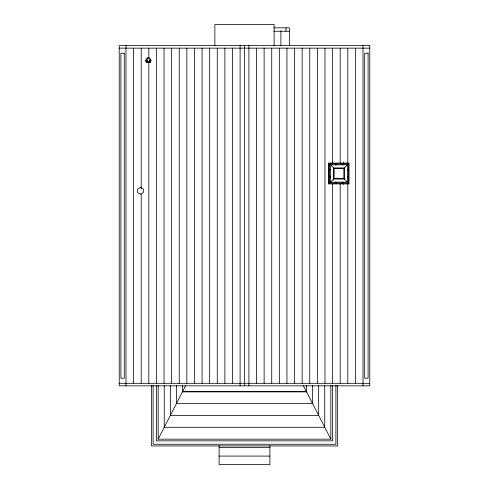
<?xml version="1.0" encoding="UTF-8"?>
<svg xmlns="http://www.w3.org/2000/svg" width="489" height="489" viewBox="0 0 489 489"><rect width="100%" height="100%" fill="white"/><g stroke="black" fill="none" stroke-linecap="round" stroke-linejoin="round"><path stroke-width="0.73" d="M306.487 385.576L306.487 391.854L182.513 391.854L185.557 385.827M330.827 385.46L330.827 439.159L158.173 439.159L182.813 391.09M149.371 61.498L150.215 60.031L149.371 58.564L147.678 58.564L146.834 60.031L147.678 61.498M330.503 182.11L329.58 183.051L348.376 183.051L348.376 163.925L329.58 163.925L329.58 183.051L333.59 179.041L333.59 167.935L329.58 163.925L330.503 164.866L330.503 182.128L347.447 182.128L347.447 164.854L348.376 163.925L344.366 167.935L344.366 179.041L348.376 183.051L347.447 182.11M273.828 27.836L289.354 27.836L289.354 45.355M273.828 31.223L289.354 31.223M119.224 48.148L369.776 48.148M145.502 60.844L147.678 60.844M149.127 60.844L151.309 60.844M145.624 61.48L150.704 61.48M146.242 62.115L150.606 62.115M328.706 163.082L349.024 163.082L349.024 183.901L328.706 183.901L328.706 163.082L328.736 183.901M330.503 164.854L347.447 164.854M333.59 167.935L344.366 167.935M347.447 169.555L348.376 169.555M329.58 169.891L330.503 169.891M347.447 170.184L348.376 170.184M329.58 170.52L330.503 170.52M347.447 176.462L348.376 176.462M329.58 176.798L330.503 176.798M347.447 177.085L348.376 177.085M329.58 177.421L330.503 177.421M333.59 179.041L344.366 179.041M119.224 383.303L369.776 383.303M182.513 391.671L306.487 391.671M219.109 447.624L269.891 447.624M219.109 456.084L269.891 456.084M146.547 62.182L150.202 62.513M306.187 391.09L330.827 439.159M303.443 385.827L306.487 391.854M363.009 45.611L363.009 385.839M355.399 48.148L355.399 383.303M347.795 48.148L347.795 163.082M347.795 183.901L347.795 383.303M343.522 162.305L343.522 163.833M343.522 182.91L343.522 184.439M342.844 163.925L342.844 164.854M342.844 182.128L342.844 183.051M342.227 163.925L342.227 164.854M342.227 182.128L342.227 183.051M340.185 48.148L340.185 163.082M340.185 183.901L340.185 383.303M337.599 385.625L337.599 445.931L151.401 445.931L151.401 385.625M336.053 163.925L336.053 164.854M336.053 182.128L336.053 183.051M335.906 385.246L335.906 444.238L153.094 444.238L153.094 385.246M335.442 163.925L335.442 164.854M335.442 182.128L335.442 183.051M332.581 48.148L332.581 163.082M332.581 183.901L332.581 383.303M332.52 385.32L332.52 440.852L156.48 440.852L156.48 385.32M324.971 48.148L324.971 383.303M324.739 385.528L324.739 427.288L164.261 427.288L164.261 385.528M318.657 385.632L318.657 415.418L170.343 415.418L170.343 385.632M317.367 48.148L317.367 383.303M312.569 385.43L312.569 403.541L176.431 403.541L176.431 385.43M309.757 48.148L309.757 383.303M302.153 48.148L302.153 383.303M294.543 48.148L294.543 383.303M286.939 48.148L286.939 383.303M285.973 27.836L285.973 31.223M280.894 30.88L280.894 45.355M279.329 48.148L279.329 383.303M274.121 45.825L274.121 24.45L214.879 24.45L214.879 45.825M271.725 48.148L271.725 383.303M269.891 445.51L269.891 464.55L219.109 464.55L219.109 445.51M264.121 48.148L264.121 383.303M256.511 48.148L256.511 383.303M248.907 45.611L248.907 385.839M244.5 45.611L244.5 385.839M240.093 45.611L240.093 385.839M232.489 48.148L232.489 383.303M224.879 48.148L224.879 383.303M217.275 48.148L217.275 383.303M209.671 48.148L209.671 383.303M202.061 48.148L202.061 383.303M194.457 48.148L194.457 383.303M186.847 48.148L186.847 383.303M182.513 385.576L182.513 391.854M179.243 48.148L179.243 383.303M171.633 48.148L171.633 383.303M164.029 48.148L164.029 383.303M158.173 385.46L158.173 439.159M156.419 48.148L156.419 383.303M148.815 48.148L148.815 57.934M148.815 62.555L148.815 383.303M141.205 48.148L141.205 188.62M141.205 193.204L141.205 383.303M133.601 48.148L133.601 383.303M125.991 45.611L125.991 385.839M147.103 57.934L145.771 60.245L147.103 62.555L149.628 62.555L150.967 60.245L149.628 57.934L147.103 57.934M140.465 187.446L137.531 189.139L137.531 192.525L140.465 194.219L143.393 192.525L143.393 189.139L140.465 187.446M369.776 45.611L119.224 45.611L119.224 385.839L369.776 385.839L369.776 45.611M124.298 53.228L120.911 53.228L120.911 378.223L124.298 378.223L124.298 53.228M368.089 53.228L364.702 53.228L364.702 378.223L368.089 378.223L368.089 53.228M343.828 168.552L334.121 168.552L334.121 178.424L343.828 178.424L343.828 168.552"/></g></svg>
